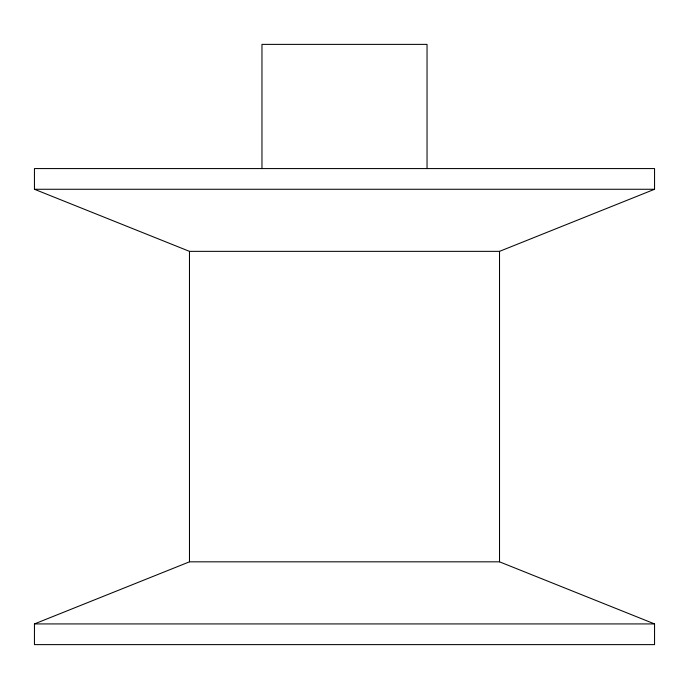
<?xml version="1.0" encoding="UTF-8"?>
<svg xmlns="http://www.w3.org/2000/svg" width="689" height="689" viewBox="0 0 689 689"><rect width="100%" height="100%" fill="white"/><g stroke="black" fill="none" stroke-linecap="round" stroke-linejoin="round"><path stroke-width="1.03" d="M499.525 251.356L654.55 189.268L654.55 168.572L34.45 168.572L34.45 189.268L189.475 251.356L499.525 251.356L499.525 561.828L654.55 623.924L654.55 644.62L34.45 644.62L34.45 623.924L189.475 561.828L499.525 561.828M34.45 189.268L654.55 189.268M34.45 623.924L654.55 623.924M427.034 168.572L427.034 44.38L261.966 44.38L261.966 168.572M189.475 251.356L189.475 561.828"/></g></svg>
